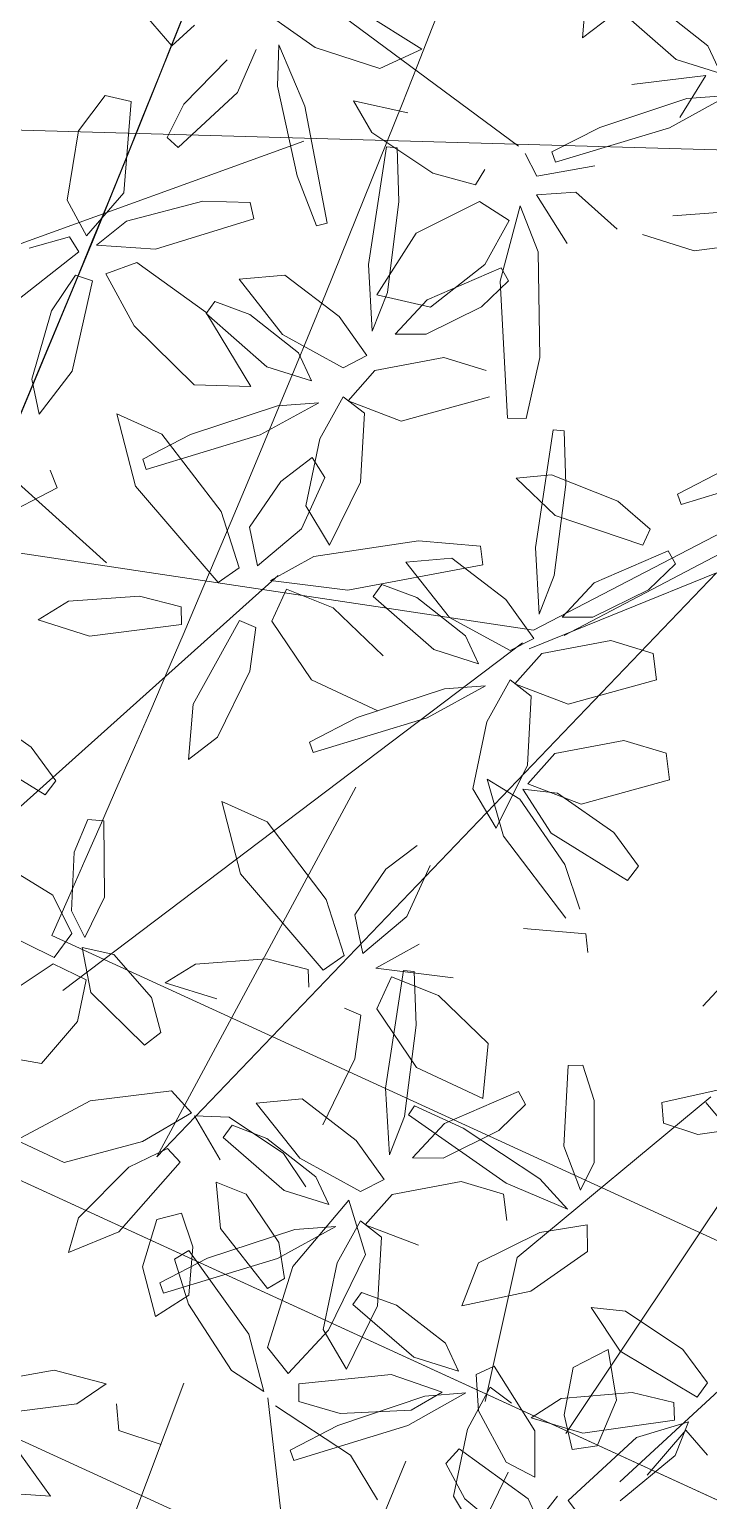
# Model space of a CAD drawing. Header units: millimetres. Extents: x 4980 to 19099, y 3891 to 5773.
# Drawn here: x 8095.77 to 8110.16, y 4432.29 to 4463.47 of the extents above; entities that cross this region are included whole.
import ezdxf

# ---------------------------------------------------------------- set-up
doc = ezdxf.new("R2010")
doc.units = ezdxf.units.MM
for name, color, linetype, lineweight in [('no3_ahşap gorunus on kalın', 34, 'Continuous', 20), ('no3_paslanmaz gorunus on', 163, 'Continuous', 18), ('no3_ölçü tefriş', 252, 'Continuous', 0), ('PLAN YAZI', 4, 'Continuous', 9)]:
    doc.layers.add(name, color=color, linetype=linetype, lineweight=lineweight)

# ---------------------------------------------------------------- blocks, each defined once
blk = doc.blocks.new('p34')
at = {"color": 68}
for p, q in [((1685.294, -14118.438), (1684.949, -14119.593)), ((1686.489, -14119.835), (1685.294, -14118.438)), ((1684.949, -14119.593), (1685.738, -14121.191)), ((1687.424, -14121.267), (1688.687, -14119.488)), ((1688.687, -14119.488), (1688.993, -14119.67)), ((1687.031, -14121.555), (1686.489, -14119.835)), ((1688.993, -14119.67), (1688.702, -14120.628)), ((1688.702, -14120.628), (1687.794, -14122.038)), ((1685.738, -14121.191), (1686.597, -14122.104)), ((1687.116, -14122.482), (1687.424, -14121.267)), ((1679.642, -14122.701), (1679.81, -14121.624)), ((1679.81, -14121.624), (1680.556, -14122)), ((1686.597, -14122.104), (1687.031, -14121.555)), ((1680.556, -14122), (1680.748, -14123.009)), ((1681.371, -14123.339), (1682.229, -14121.966)), ((1682.229, -14121.966), (1682.611, -14122.14)), ((1682.611, -14122.14), (1682.568, -14122.911)), ((1683.335, -14122.517), (1684.416, -14122.139)), ((1684.416, -14122.139), (1686.37, -14122.324)), ((1687.794, -14122.038), (1687.116, -14122.482)), ((1690.45, -14122.307), (1691.557, -14122.016)), ((1691.557, -14122.016), (1693.491, -14122.355)), ((1686.37, -14122.324), (1686.371, -14122.701)), ((1691.074, -14122.734), (1690.45, -14122.307)), ((1680.052, -14123.668), (1679.642, -14122.701)), ((1683.99, -14122.893), (1683.335, -14122.517)), ((1686.371, -14122.701), (1685.497, -14122.955)), ((1690.238, -14122.735), (1690.186, -14123.299)), ((1692.571, -14122.915), (1691.074, -14122.734)), ((1680.748, -14123.009), (1680.586, -14123.742)), ((1682.568, -14122.911), (1681.987, -14124.007)), ((1685.497, -14122.955), (1683.99, -14122.893)), ((1685.284, -14123.84), (1686.868, -14122.79)), ((1678.405, -14123.875), (1678.119, -14123.164)), ((1678.119, -14123.164), (1679.223, -14123.492)), ((1681.381, -14124.322), (1681.371, -14123.339)), ((1690.186, -14123.299), (1689.295, -14123.599)), ((1679.223, -14123.492), (1680.671, -14124.82)), ((1680.586, -14123.742), (1680.052, -14123.668)), ((1679.573, -14124.831), (1678.405, -14123.875)), ((1681.987, -14124.007), (1681.381, -14124.322)), ((1681.519, -14124.785), (1682.979, -14123.718)), ((1682.979, -14123.718), (1683.264, -14124.026)), ((1684.711, -14124.793), (1685.284, -14123.84)), ((1691.641, -14124.685), (1692.288, -14123.78)), ((1683.264, -14124.026), (1682.866, -14124.778)), ((1692.377, -14124.635), (1691.641, -14124.685)), ((1680.671, -14124.82), (1680.433, -14125.139)), ((1681.074, -14125.768), (1681.519, -14124.785)), ((1682.866, -14124.778), (1681.801, -14125.667))]:
    blk.add_line(p, q, dxfattribs=at)
at = {"color": 44}
for p, q in [((1694.436, -14137.067), (1688.808, -14122.302)), ((1685.654, -14135.103), (1687.026, -14122.623)), ((1686.342, -14129.293), (1684.107, -14123.977)), ((1685.85, -14131.036), (1680.9, -14124.728)), ((1701.623, -14138.41), (1710.428, -14131.837)), ((1694.199, -14138.612), (1712.916, -14138.004)), ((1706.176, -14138.29), (1713.856, -14141.038)), ((1710.391, -14147.209), (1714.509, -14143.47)), ((1692.508, -14144.125), (1701.348, -14148.674)), ((1700.697, -14148.791), (1692.412, -14144.474)), ((1701.348, -14148.674), (1714.309, -14146.676)), ((1701.444, -14149.067), (1697.468, -14147.471)), ((1709.373, -14159.799), (1697.468, -14147.471)), ((1706.751, -14147.489), (1713.483, -14153.476)), ((1701.586, -14148.938), (1711.355, -14156.272)), ((1691.075, -14151.353), (1700.732, -14165.701)), ((1705.13, -14151.986), (1709.373, -14159.799)), ((1697.633, -14158.576), (1701.75, -14161.968)), ((1697.741, -14158.695), (1694.76, -14162.265)), ((1701.75, -14161.968), (1702.441, -14165.013)), ((1694.975, -14162.502), (1699.595, -14166.733))]:
    blk.add_line(p, q, dxfattribs=at)
at = {"color": 64}
for p, q in [((1700.262, -14136.123), (1700.157, -14134.95)), ((1698.635, -14135.483), (1697.606, -14136.301)), ((1698.277, -14136.591), (1699.56, -14135.459)), ((1704.923, -14135.551), (1703.665, -14136.352)), ((1709.626, -14135.48), (1708.962, -14136.255)), ((1699.644, -14135.657), (1700.262, -14136.123)), ((1705.927, -14136.303), (1706.757, -14135.718)), ((1708.962, -14136.255), (1708.476, -14135.818)), ((1697.606, -14136.301), (1697.331, -14136.893)), ((1703.665, -14136.352), (1704.553, -14136.756)), ((1704.553, -14136.756), (1705.927, -14136.303)), ((1707.172, -14136.345), (1707.573, -14137.254)), ((1697.331, -14136.893), (1698.277, -14136.591)), ((1708.711, -14137.493), (1707.789, -14136.556)), ((1698.206, -14137.822), (1697.652, -14136.93)), ((1697.652, -14136.93), (1699.22, -14137.114)), ((1698.054, -14137.419), (1697.18, -14137.359)), ((1697.18, -14137.359), (1698.422, -14138.035)), ((1699.903, -14138.022), (1698.054, -14137.419)), ((1709.83, -14137.432), (1710.381, -14137.303)), ((1710.381, -14137.303), (1710.947, -14138.053)), ((1705.114, -14137.437), (1703.966, -14137.697)), ((1709.066, -14138.199), (1708.711, -14137.493)), ((1709.994, -14139.368), (1709.83, -14137.432)), ((1698.422, -14138.035), (1700.841, -14138.756)), ((1700.917, -14138.539), (1699.903, -14138.022)), ((1710.947, -14138.053), (1711.192, -14139.518)), ((1708.833, -14138.411), (1709.066, -14138.199)), ((1700.841, -14138.756), (1700.917, -14138.539)), ((1701.487, -14138.568), (1701.24, -14139.054)), ((1701.24, -14139.054), (1700.006, -14138.839)), ((1702.343, -14138.908), (1702.54, -14139.23)), ((1702.54, -14139.23), (1703.441, -14138.976)), ((1700.415, -14139.392), (1699.544, -14140.179)), ((1701.248, -14139.447), (1700.415, -14139.392)), ((1700.599, -14140.479), (1701.248, -14139.447)), ((1701.826, -14139.985), (1702.454, -14139.583)), ((1710.787, -14140.275), (1709.994, -14139.368)), ((1711.192, -14139.518), (1710.787, -14140.275)), ((1701.216, -14140.656), (1701.596, -14139.676)), ((1701.596, -14139.676), (1702.024, -14141.273)), ((1702.35, -14140.915), (1701.826, -14139.985)), ((1710.947, -14140.612), (1711.149, -14140.294)), ((1711.149, -14140.294), (1711.999, -14140.532)), ((1712.444, -14141.783), (1710.947, -14140.612))]:
    blk.add_line(p, q, dxfattribs=at)
at = {"color": 62}
for p, q in [((1706.693, -14136.245), (1706.151, -14137.55)), ((1706.725, -14137.12), (1706.693, -14136.245)), ((1706.32, -14139.022), (1706.725, -14137.12)), ((1707.573, -14137.254), (1708.833, -14138.411)), ((1704.734, -14138.111), (1705.114, -14137.437)), ((1706.151, -14137.55), (1705.689, -14140.032)), ((1703.441, -14138.976), (1704.734, -14138.111)), ((1704.196, -14138.439), (1704.165, -14139.576)), ((1704.425, -14138.414), (1704.196, -14138.439)), ((1704.814, -14140.908), (1704.425, -14138.414)), ((1705.913, -14140.084), (1706.32, -14139.022)), ((1702.454, -14139.583), (1703.798, -14140.247)), ((1704.165, -14139.576), (1704.416, -14141.504)), ((1707.24, -14139.93), (1707.316, -14139.582)), ((1707.316, -14139.582), (1708.316, -14139.555)), ((1708.316, -14139.555), (1709.94, -14139.971)), ((1696.855, -14139.797), (1698.359, -14139.901)), ((1705.689, -14140.032), (1705.913, -14140.084)), ((1709.326, -14140.566), (1707.24, -14139.93)), ((1709.94, -14139.971), (1710.576, -14140.474)), ((1697.913, -14140.644), (1695.964, -14140.404)), ((1699.004, -14140.296), (1697.913, -14140.644)), ((1703.798, -14140.247), (1704.641, -14141.55)), ((1710.576, -14140.474), (1709.326, -14140.566)), ((1701.191, -14142.894), (1701.216, -14140.656)), ((1709.724, -14140.847), (1708.264, -14141.905)), ((1710.381, -14141.086), (1709.724, -14140.847)), ((1701.999, -14140.989), (1701.849, -14141.266)), ((1703.572, -14141.66), (1701.999, -14140.989)), ((1703.505, -14141.82), (1702.35, -14140.915)), ((1704.738, -14142.319), (1704.814, -14140.908)), ((1706.585, -14141.125), (1705.441, -14142.009)), ((1707.558, -14141.211), (1706.585, -14141.125)), ((1709.787, -14142.189), (1710.381, -14141.086)), ((1710.662, -14141.231), (1711.019, -14141.112)), ((1711.019, -14141.112), (1711.537, -14141.86)), ((1701.849, -14141.266), (1702.419, -14141.813)), ((1702.024, -14141.273), (1701.881, -14144.178)), ((1706.638, -14142.385), (1707.558, -14141.211)), ((1711.104, -14143.144), (1710.662, -14141.231)), ((1704.641, -14141.55), (1703.505, -14141.82)), ((1704.252, -14142.384), (1703.572, -14141.66)), ((1704.416, -14141.504), (1704.738, -14142.319)), ((1708.072, -14141.68), (1707.333, -14141.958)), ((1708.258, -14141.934), (1708.072, -14141.68)), ((1702.419, -14141.813), (1703.6, -14142.39)), ((1705.441, -14142.009), (1704.853, -14142.838)), ((1707.333, -14141.958), (1706.304, -14142.776)), ((1706.976, -14143.065), (1708.258, -14141.934)), ((1708.264, -14141.905), (1707.316, -14143.481)), ((1711.537, -14141.86), (1711.955, -14143.309)), ((1703.6, -14142.39), (1704.252, -14142.384)), ((1705.357, -14143.093), (1706.638, -14142.385)), ((1708.521, -14143.442), (1709.787, -14142.189)), ((1701.483, -14144.185), (1701.191, -14142.894)), ((1702.327, -14143.162), (1703.225, -14142.886)), ((1703.225, -14142.886), (1704.686, -14143.158)), ((1704.853, -14142.838), (1705.357, -14143.093)), ((1706.304, -14142.776), (1706.029, -14143.368)), ((1704.686, -14143.158), (1705.258, -14143.797)), ((1711.805, -14144.05), (1711.104, -14143.144)), ((1711.955, -14143.309), (1711.805, -14144.05)), ((1707.316, -14143.481), (1708.521, -14143.442)), ((1704.134, -14144.232), (1702.259, -14143.724)), ((1705.258, -14143.797), (1704.134, -14144.232)), ((1705.361, -14143.714), (1704.913, -14144.06)), ((1705.856, -14144.602), (1705.361, -14143.714)), ((1708.601, -14144.497), (1706.753, -14143.894)), ((1701.881, -14144.178), (1701.483, -14144.185)), ((1704.913, -14144.06), (1705.002, -14145.52)), ((1709.204, -14144.484), (1710.162, -14144.053)), ((1710.162, -14144.053), (1709.771, -14145.583)), ((1700.684, -14144.451), (1700.653, -14145.588)), ((1700.912, -14144.426), (1700.684, -14144.451)), ((1701.302, -14146.92), (1700.912, -14144.426)), ((1709.615, -14145.014), (1708.601, -14144.497)), ((1709.539, -14145.231), (1709.615, -14145.014)), ((1695.791, -14145.3), (1698.21, -14146.021)), ((1698.286, -14145.804), (1697.273, -14145.287)), ((1699.554, -14145.948), (1700.951, -14145.379)), ((1701.704, -14145.45), (1700.877, -14146.242)), ((1700.951, -14145.379), (1701.704, -14145.45)), ((1711.431, -14145.614), (1711.577, -14145.243)), ((1698.21, -14146.021), (1698.286, -14145.804)), ((1700.653, -14145.588), (1700.904, -14147.516)), ((1713.178, -14146.512), (1711.431, -14145.614)), ((1698.865, -14146.541), (1699.554, -14145.948)), ((1700.877, -14146.242), (1699.022, -14146.884)), ((1699.022, -14146.884), (1698.865, -14146.541)), ((1698.487, -14147.001), (1698.337, -14147.278)), ((1700.06, -14147.672), (1698.487, -14147.001)), ((1701.226, -14148.331), (1701.302, -14146.92)), ((1698.337, -14147.278), (1698.907, -14147.825)), ((1700.74, -14148.396), (1700.06, -14147.672)), ((1698.907, -14147.825), (1700.088, -14148.402)), ((1711.2, -14148.02), (1711.845, -14148.414)), ((1698.814, -14149.174), (1699.713, -14148.898)), ((1698.747, -14149.736), (1698.814, -14149.174))]:
    blk.add_line(p, q, dxfattribs=at)
at = {"color": 60}
for p, q in [((1706.029, -14143.368), (1706.976, -14143.065)), ((1706.753, -14143.894), (1705.879, -14143.834)), ((1705.879, -14143.834), (1707.12, -14144.51)), ((1706.162, -14146.015), (1705.856, -14144.602)), ((1707.12, -14144.51), (1709.539, -14145.231)), ((1707.957, -14146.133), (1709.204, -14144.484)), ((1706.024, -14144.997), (1705.754, -14145.421)), ((1706.691, -14145.497), (1706.024, -14144.997)), ((1705.002, -14145.52), (1705.666, -14146.856)), ((1705.754, -14145.421), (1706.253, -14146.503)), ((1707.355, -14146.465), (1706.691, -14145.497)), ((1709.771, -14145.583), (1708.029, -14147.636)), ((1705.666, -14146.856), (1706.162, -14146.015)), ((1707.58, -14147.327), (1707.957, -14146.133)), ((1707.19, -14147.283), (1707.355, -14146.465)), ((1702.462, -14146.887), (1703.781, -14146.769)), ((1703.781, -14146.769), (1705.996, -14147.091)), ((1706.253, -14146.503), (1707.19, -14147.283)), ((1702.417, -14147.283), (1702.462, -14146.887)), ((1705.996, -14147.091), (1706.916, -14147.598)), ((1703.073, -14147.137), (1701.929, -14148.021)), ((1705.277, -14147.81), (1702.417, -14147.283)), ((1704.046, -14147.223), (1703.073, -14147.137)), ((1703.125, -14148.397), (1704.046, -14147.223)), ((1708.029, -14147.636), (1707.58, -14147.327)), ((1700.904, -14147.516), (1701.226, -14148.331)), ((1704.56, -14147.691), (1703.821, -14147.97)), ((1704.746, -14147.946), (1704.56, -14147.691)), ((1706.916, -14147.598), (1705.277, -14147.81)), ((1701.929, -14148.021), (1701.341, -14148.85)), ((1703.821, -14147.97), (1702.792, -14148.788)), ((1703.463, -14149.077), (1704.746, -14147.946)), ((1705.589, -14148.18), (1706.58, -14147.784)), ((1706.58, -14147.784), (1706.895, -14148.461)), ((1708.815, -14148.146), (1709.695, -14147.916)), ((1709.695, -14147.916), (1711.2, -14148.02)), ((1704.538, -14149.205), (1705.589, -14148.18)), ((1708.805, -14148.523), (1708.815, -14148.146)), ((1700.088, -14148.402), (1700.74, -14148.396)), ((1701.845, -14149.105), (1703.125, -14148.397)), ((1706.895, -14148.461), (1706.058, -14149.704)), ((1707.578, -14148.44), (1707.233, -14148.592)), ((1707.233, -14148.592), (1707.365, -14149.519)), ((1708.563, -14150.21), (1707.578, -14148.44)), ((1710.754, -14148.762), (1708.805, -14148.523)), ((1711.845, -14148.414), (1710.754, -14148.762)), ((1699.713, -14148.898), (1701.173, -14149.17)), ((1701.341, -14148.85), (1701.845, -14149.105)), ((1702.792, -14148.788), (1702.517, -14149.379)), ((1701.173, -14149.17), (1701.746, -14149.809)), ((1702.517, -14149.379), (1703.463, -14149.077)), ((1707.365, -14149.519), (1708.05, -14150.916)), ((1700.622, -14150.244), (1698.747, -14149.736)), ((1701.746, -14149.809), (1700.622, -14150.244)), ((1701.849, -14149.726), (1701.401, -14150.072)), ((1702.344, -14150.614), (1701.849, -14149.726)), ((1703.241, -14149.906), (1702.367, -14149.846)), ((1702.367, -14149.846), (1703.608, -14150.522)), ((1706.058, -14149.704), (1704.654, -14150.367)), ((1701.401, -14150.072), (1701.49, -14151.532)), ((1705.089, -14150.509), (1703.241, -14149.906)), ((1708.668, -14151.382), (1708.563, -14150.21)), ((1703.608, -14150.522), (1706.027, -14151.243)), ((1706.103, -14151.026), (1705.089, -14150.509)), ((1711.999, -14151.109), (1713.193, -14150.27)), ((1702.65, -14152.027), (1702.344, -14150.614)), ((1698.549, -14151.294), (1699.447, -14151.018)), ((1699.447, -14151.018), (1700.908, -14151.29)), ((1706.027, -14151.243), (1706.103, -14151.026)), ((1708.05, -14150.916), (1708.668, -14151.382)), ((1711.483, -14151.825), (1711.999, -14151.109)), ((1713.326, -14151.119), (1711.713, -14152.124)), ((1698.481, -14151.856), (1698.549, -14151.294)), ((1700.908, -14151.29), (1701.48, -14151.929)), ((1701.49, -14151.532), (1702.154, -14152.868)), ((1700.356, -14152.364), (1698.481, -14151.856)), ((1701.48, -14151.929), (1700.356, -14152.364)), ((1700.856, -14152.131), (1701.588, -14152.043)), ((1701.588, -14152.043), (1700.989, -14152.98)), ((1701.653, -14152.255), (1702.343, -14151.83)), ((1702.343, -14151.83), (1702.001, -14153.036)), ((1702.154, -14152.868), (1702.65, -14152.027)), ((1711.713, -14152.124), (1711.483, -14151.825)), ((1699.662, -14152.97), (1700.856, -14152.131)), ((1700.706, -14153.639), (1701.653, -14152.255)), ((1707.009, -14152.71), (1707.967, -14152.279)), ((1707.967, -14152.279), (1707.576, -14153.809)), ((1710.462, -14154.295), (1710.471, -14152.678)), ((1710.471, -14152.678), (1710.805, -14152.645)), ((1710.805, -14152.645), (1711.1, -14153.338)), ((1699.147, -14153.686), (1699.662, -14152.97)), ((1700.989, -14152.98), (1699.377, -14153.985)), ((1705.762, -14154.36), (1707.009, -14152.71)), ((1702.001, -14153.036), (1700.689, -14154.778)), ((1704.496, -14153.723), (1703.829, -14153.224)), ((1700.388, -14154.588), (1700.706, -14153.639)), ((1711.1, -14153.338), (1711.165, -14154.578)), ((1711.557, -14154.246), (1712.737, -14153.513)), ((1699.377, -14153.985), (1699.147, -14153.686)), ((1703.559, -14153.648), (1704.058, -14154.729)), ((1705.16, -14154.691), (1704.496, -14153.723)), ((1707.576, -14153.809), (1705.834, -14155.863)), ((1711.159, -14155.063), (1711.557, -14154.246)), ((1705.385, -14155.554), (1705.762, -14154.36)), ((1710.884, -14155.147), (1710.462, -14154.295)), ((1711.165, -14154.578), (1710.884, -14155.147)), ((1704.058, -14154.729), (1704.995, -14155.51)), ((1704.995, -14155.51), (1705.16, -14154.691)), ((1713.165, -14154.761), (1711.531, -14155.571)), ((1700.222, -14155.509), (1700.267, -14155.113)), ((1700.267, -14155.113), (1701.586, -14154.995)), ((1711.531, -14155.571), (1711.159, -14155.063)), ((1703.801, -14155.317), (1704.721, -14155.824)), ((1709.472, -14156.428), (1710.27, -14155.508)), ((1710.27, -14155.508), (1710.941, -14155.357)), ((1710.941, -14155.357), (1710.761, -14156.317)), ((1704.721, -14155.824), (1703.082, -14156.036)), ((1705.834, -14155.863), (1705.385, -14155.554)), ((1706.152, -14155.845), (1707.032, -14155.615)), ((1707.032, -14155.615), (1708.537, -14155.719)), ((1708.537, -14155.719), (1709.181, -14156.114)), ((1710.859, -14156.043), (1711.558, -14155.7)), ((1711.558, -14155.7), (1712.573, -14156.374)), ((1697.016, -14155.828), (1697.795, -14156.658)), ((1703.393, -14156.407), (1704.385, -14156.011)), ((1703.903, -14155.9), (1703.872, -14157.037)), ((1704.132, -14155.875), (1703.903, -14155.9)), ((1704.521, -14158.369), (1704.132, -14155.875)), ((1704.385, -14156.011), (1704.7, -14156.687)), ((1706.142, -14156.222), (1706.152, -14155.845)), ((1709.181, -14156.114), (1708.091, -14156.462)), ((1711.044, -14156.925), (1710.859, -14156.043)), ((1702.343, -14157.431), (1703.393, -14156.407)), ((1709.279, -14157.167), (1709.472, -14156.428)), ((1710.761, -14156.317), (1709.629, -14157.435)), ((1704.7, -14156.687), (1703.863, -14157.931)), ((1705.383, -14156.666), (1705.038, -14156.818)), ((1703.872, -14157.037), (1704.123, -14158.966)), ((1705.038, -14156.818), (1705.17, -14157.745)), ((1711.811, -14157.814), (1711.044, -14156.925)), ((1709.629, -14157.435), (1709.279, -14157.167)), ((1702.459, -14158.593), (1702.343, -14157.431)), ((1712.931, -14157.615), (1711.811, -14157.814)), ((1700.339, -14157.894), (1700.101, -14158.647)), ((1700.654, -14157.905), (1700.339, -14157.894)), ((1700.751, -14159.613), (1700.654, -14157.905)), ((1703.863, -14157.931), (1702.459, -14158.593)), ((1705.17, -14157.745), (1705.855, -14159.142)), ((1697.115, -14158.356), (1698.671, -14158.692)), ((1701.706, -14158.45), (1701.556, -14158.727)), ((1703.279, -14159.121), (1701.706, -14158.45)), ((1704.445, -14159.781), (1704.521, -14158.369)), ((1706.292, -14158.586), (1705.148, -14159.47)), ((1707.265, -14158.672), (1706.292, -14158.586)), ((1708.64, -14158.871), (1709.062, -14158.404)), ((1709.062, -14158.404), (1710.786, -14158.609)), ((1710.786, -14158.609), (1712.345, -14159.435)), ((1698.671, -14158.692), (1698.638, -14159.132)), ((1700.101, -14158.647), (1700.109, -14159.962)), ((1701.556, -14158.727), (1702.126, -14159.275)), ((1701.976, -14160.392), (1704.038, -14158.935)), ((1703.914, -14158.742), (1702.881, -14159.219)), ((1704.038, -14158.935), (1703.914, -14158.742)), ((1706.344, -14159.846), (1707.265, -14158.672)), ((1707.838, -14158.965), (1708.571, -14158.937)), ((1708.571, -14158.937), (1708.031, -14159.871)), ((1709.675, -14159.479), (1708.64, -14158.871)), ((1697.913, -14159.374), (1696.707, -14159.208)), ((1698.638, -14159.132), (1697.913, -14159.374)), ((1702.881, -14159.219), (1701.265, -14160.3)), ((1703.959, -14159.845), (1703.279, -14159.121)), ((1704.123, -14158.966), (1704.445, -14159.781)), ((1706.689, -14159.744), (1707.838, -14158.965)), ((1707.779, -14159.141), (1707.04, -14159.42)), ((1707.965, -14159.395), (1707.779, -14159.141)), ((1702.126, -14159.275), (1703.307, -14159.852)), ((1705.148, -14159.47), (1704.56, -14160.299)), ((1707.04, -14159.42), (1706.011, -14160.238)), ((1706.683, -14160.527), (1707.965, -14159.395)), ((1711.336, -14159.918), (1709.675, -14159.479)), ((1712.345, -14159.435), (1711.336, -14159.918)), ((1700.404, -14160.543), (1700.751, -14159.613)), ((1703.307, -14159.852), (1703.959, -14159.845)), ((1705.064, -14160.555), (1706.344, -14159.846)), ((1706.218, -14160.453), (1706.689, -14159.744)), ((1708.878, -14159.921), (1709.147, -14159.628)), ((1709.147, -14159.628), (1709.972, -14160.02)), ((1700.109, -14159.962), (1700.404, -14160.543)), ((1710.186, -14161.387), (1708.878, -14159.921)), ((1709.972, -14160.02), (1711.038, -14161.087)), ((1701.265, -14160.3), (1700.677, -14160.95)), ((1700.677, -14160.95), (1701.976, -14160.392)), ((1702.033, -14160.623), (1702.932, -14160.348)), ((1702.932, -14160.348), (1704.392, -14160.62)), ((1704.56, -14160.299), (1705.064, -14160.555)), ((1706.011, -14160.238), (1705.736, -14160.829)), ((1707.487, -14160.599), (1708.121, -14160.346)), ((1708.121, -14160.346), (1708.034, -14161.325)), ((1701.966, -14161.185), (1702.033, -14160.623)), ((1704.392, -14160.62), (1704.965, -14161.259)), ((1705.736, -14160.829), (1706.683, -14160.527)), ((1706.8, -14161.632), (1707.487, -14160.599)), ((1708.62, -14161.715), (1708.855, -14161.002)), ((1708.855, -14161.002), (1709.379, -14161.129)), ((1711.038, -14161.087), (1711.252, -14161.823)), ((1700.264, -14161.283), (1700.259, -14161.848)), ((1701.267, -14161.442), (1700.264, -14161.283)), ((1704.965, -14161.259), (1703.841, -14161.694)), ((1705.068, -14161.176), (1704.62, -14161.521)), ((1705.563, -14162.063), (1705.068, -14161.176)), ((1706.46, -14161.356), (1705.586, -14161.295)), ((1705.586, -14161.295), (1706.827, -14161.971)), ((1708.308, -14161.958), (1706.46, -14161.356)), ((1708.034, -14161.325), (1707.042, -14162.606)), ((1709.379, -14161.129), (1709.69, -14162.132)), ((1711.252, -14161.823), (1710.186, -14161.387)), ((1702.568, -14162.075), (1701.267, -14161.442)), ((1704.62, -14161.521), (1704.709, -14162.982)), ((1706.681, -14162.394), (1706.8, -14161.632)), ((1708.711, -14162.738), (1708.62, -14161.715)), ((1700.259, -14161.848), (1701.462, -14162.681)), ((1706.827, -14161.971), (1709.246, -14162.693)), ((1709.322, -14162.475), (1708.308, -14161.958)), ((1702.922, -14162.985), (1702.568, -14162.075)), ((1705.869, -14163.477), (1705.563, -14162.063)), ((1709.69, -14162.132), (1709.416, -14163.187)), ((1701.462, -14162.681), (1702.922, -14162.985)), ((1707.042, -14162.606), (1706.681, -14162.394)), ((1709.246, -14162.693), (1709.322, -14162.475)), ((1704.309, -14162.966), (1703.277, -14163.779)), ((1703.946, -14164.072), (1705.235, -14162.947)), ((1705.05, -14162.692), (1704.309, -14162.966)), ((1704.709, -14162.982), (1705.373, -14164.318)), ((1705.235, -14162.947), (1705.05, -14162.692)), ((1709.416, -14163.187), (1708.711, -14162.738)), ((1698.249, -14163.933), (1699.455, -14163.111)), ((1699.455, -14163.111), (1700.188, -14163.033)), ((1700.188, -14163.033), (1699.577, -14163.962)), ((1705.373, -14164.318), (1705.869, -14163.477)), ((1697.724, -14164.642), (1698.249, -14163.933)), ((1703.277, -14163.779), (1702.998, -14164.369)), ((1699.577, -14163.962), (1697.95, -14164.944)), ((1702.998, -14164.369), (1703.946, -14164.072)), ((1697.95, -14164.944), (1697.724, -14164.642)), ((1698.443, -14165.054), (1699.326, -14164.837)), ((1699.326, -14164.837), (1700.829, -14164.961)), ((1702.329, -14164.712), (1701.879, -14165.055)), ((1702.819, -14165.602), (1702.329, -14164.712)), ((1703.719, -14164.899), (1702.845, -14164.834)), ((1702.845, -14164.834), (1704.083, -14165.517)), ((1698.428, -14165.431), (1698.443, -14165.054)), ((1700.829, -14164.961), (1701.468, -14165.365)), ((1705.565, -14165.512), (1703.719, -14164.899)), ((1700.373, -14165.698), (1698.428, -14165.431)), ((1701.468, -14165.365), (1700.373, -14165.698)), ((1698.192, -14165.641), (1697.735, -14166.171)), ((1699.012, -14166.589), (1698.192, -14165.641)), ((1703.117, -14167.017), (1702.819, -14165.602)), ((1704.083, -14165.517), (1706.499, -14166.251)), ((1706.575, -14166.034), (1705.565, -14165.512)), ((1706.499, -14166.251), (1706.575, -14166.034)), ((1701.96, -14166.516), (1702.617, -14167.856)), ((1702.617, -14167.856), (1703.117, -14167.017))]:
    blk.add_line(p, q, dxfattribs=at)

msp = doc.modelspace()

# ---------------------------------------------------------------- linework, layer by layer
at = {"layer": 'no3_ahşap gorunus on kalın', "elevation": -0.527}
for points in [[(8159.438, 4550.083, -0.065215), (8121.453, 4427.206), (8089.639, 4441.798, 0.065201), (8124.94, 4555.991), (8159.438, 4550.083)], [(8121.453, 4427.206, -0.065201), (8053.107, 4318.254), (8026.124, 4340.545, 0.065175), (8089.639, 4441.798), (8121.453, 4427.206)]]:
    msp.add_lwpolyline(points, format="xyb", dxfattribs=at)
for points in [[(8153.641, 4546.003, -0.060095), (8118.969, 4433.846), (8096.244, 4444.269, 0.059807), (8128.998, 4550.223)], [(8114.8, 4424.756, -0.060082), (8052.417, 4325.309), (8033.142, 4341.233, 0.059783), (8092.075, 4435.18)]]:
    msp.add_lwpolyline(points, format="xyb", close=True, dxfattribs=at)
at = {"layer": 'no3_ahşap gorunus on kalın'}
for radius, start in [(460.24, 292.24163), (495.24, 290.59517)]:
    msp.add_arc((7671.303, 4633.672, -0.527), radius, start, 350.28285, dxfattribs=at)
at = {"layer": 'no3_paslanmaz gorunus on'}
msp.add_line((8121.453, 4427.206, -0.527), (8089.639, 4441.798, -0.527), dxfattribs=at)
at = {"layer": 'PLAN YAZI', "color": 154}
for radius, start, end in [(495.24, 290.59517, 350.25481), (588.235, 287.226616, 350.254812)]:
    msp.add_arc((7671.303, 4633.672, -0.527), radius, start, end, dxfattribs=at)

# ---------------------------------------------------------------- block references
at = {"layer": 'no3_ölçü tefriş', "xscale": -1, "rotation": 0.2328300535295913}
for p in [(9750.292, 18606.207), (9730.449, 18563.826)]:
    msp.add_blockref('p34', p, dxfattribs=at)

doc.saveas('drawing.dxf')
